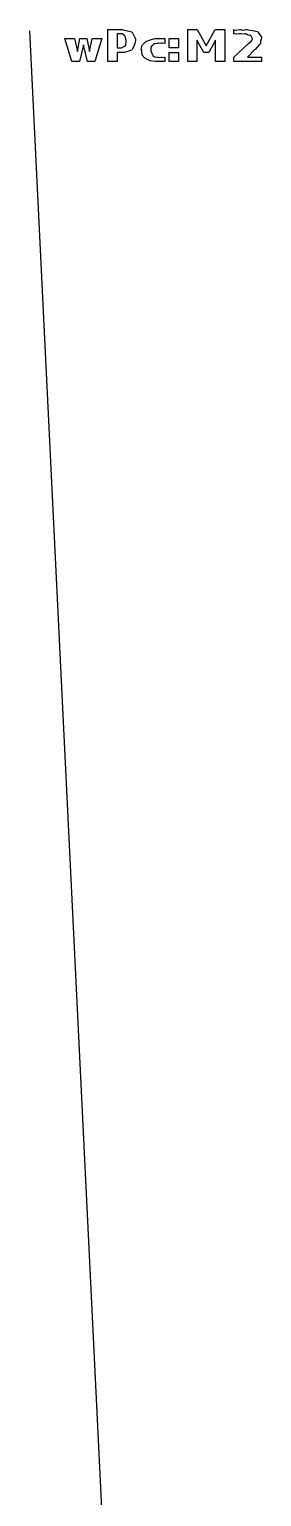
# Model space of a CAD drawing. Extents: x 0 to 25.1, y 0 to 22.3.
# Drawn here: x 0.014 to 0.605, y 9.869 to 13.616 of the extents above; entities that cross this region are included whole.
import ezdxf

# ---------------------------------------------------------------- set-up
doc = ezdxf.new("R2010")
doc.units = 0
doc.layers.get('0').update_dxf_attribs({"linetype": 'CONTINUOUS'})

msp = doc.modelspace()

# ---------------------------------------------------------------- linework, layer by layer
at = {"color": 0}
msp.add_line((0.0138, 13.6119), (0.6043, 1.5055), dxfattribs=at)
at = {"color": 9}
for p, q in [((0.2133, 13.6156), (0.2504, 13.6156)), ((0.2133, 13.5331), (0.2133, 13.6156)), ((0.237, 13.6038), (0.237, 13.5685)), ((0.2483, 13.6038), (0.237, 13.6038)), ((0.2504, 13.6038), (0.2483, 13.6038)), ((0.2504, 13.6156), (0.2525, 13.6145)), ((0.2568, 13.5992), (0.2504, 13.6038)), ((0.2525, 13.6145), (0.2639, 13.612)), ((0.2639, 13.612), (0.2739, 13.6093)), ((0.2739, 13.6093), (0.2754, 13.608)), ((0.2754, 13.608), (0.2765, 13.6063)), ((0.2765, 13.6063), (0.2841, 13.5913)), ((0.417, 13.6156), (0.4416, 13.6156)), ((0.417, 13.5331), (0.417, 13.6156)), ((0.4416, 13.6156), (0.4644, 13.5737)), ((0.4644, 13.5737), (0.4869, 13.6156)), ((0.4869, 13.6156), (0.5114, 13.6156)), ((0.5114, 13.6156), (0.5114, 13.5331)), ((0.5346, 13.6038), (0.5346, 13.6156)), ((0.5346, 13.6156), (0.5349, 13.6146)), ((0.5361, 13.6038), (0.5346, 13.6038)), ((0.5349, 13.6146), (0.5417, 13.6139)), ((0.541, 13.6037), (0.5361, 13.6038)), ((0.5481, 13.6038), (0.541, 13.6037)), ((0.5417, 13.6139), (0.5492, 13.6156)), ((0.5504, 13.6038), (0.5481, 13.6038)), ((0.5492, 13.6156), (0.5517, 13.6156)), ((0.5532, 13.6038), (0.5504, 13.6038)), ((0.5517, 13.6156), (0.553, 13.6145)), ((0.553, 13.6145), (0.5598, 13.6139)), ((0.5617, 13.6037), (0.5532, 13.6038)), ((0.5598, 13.6139), (0.5659, 13.6156)), ((0.5639, 13.6038), (0.5617, 13.6037)), ((0.5653, 13.6038), (0.5639, 13.6038)), ((0.5697, 13.6016), (0.5653, 13.6038)), ((0.5659, 13.6156), (0.568, 13.6156)), ((0.568, 13.6156), (0.5706, 13.6145)), ((0.5706, 13.6145), (0.5833, 13.6124)), ((0.5833, 13.6124), (0.5939, 13.6103)), ((0.5939, 13.6103), (0.5955, 13.6093)), ((0.5955, 13.6093), (0.5969, 13.6077)), ((0.5969, 13.6077), (0.6053, 13.596)), ((0.1042, 13.5921), (0.129, 13.5921)), ((0.1222, 13.5331), (0.1042, 13.5921)), ((0.129, 13.5921), (0.1361, 13.5589)), ((0.1361, 13.5589), (0.1424, 13.5921)), ((0.1515, 13.5763), (0.1413, 13.5331)), ((0.1424, 13.5921), (0.1604, 13.5921)), ((0.1619, 13.5331), (0.1515, 13.5763)), ((0.1604, 13.5921), (0.1669, 13.5591)), ((0.1669, 13.5591), (0.1739, 13.5921)), ((0.1739, 13.5921), (0.1986, 13.5921)), ((0.1986, 13.5921), (0.1808, 13.5331)), ((0.237, 13.5685), (0.2483, 13.5685)), ((0.2483, 13.5685), (0.2486, 13.568)), ((0.2486, 13.568), (0.2568, 13.5723)), ((0.2574, 13.5993), (0.2568, 13.5992)), ((0.2568, 13.5723), (0.2574, 13.573)), ((0.2579, 13.5985), (0.2574, 13.5993)), ((0.2574, 13.573), (0.2598, 13.5771)), ((0.2574, 13.573), (0.2574, 13.573)), ((0.2603, 13.5867), (0.2579, 13.5985)), ((0.2598, 13.5771), (0.2606, 13.584)), ((0.2606, 13.5863), (0.2603, 13.5867)), ((0.2606, 13.584), (0.2606, 13.5863)), ((0.2768, 13.5657), (0.2754, 13.5643)), ((0.2802, 13.5722), (0.2768, 13.5657)), ((0.283, 13.583), (0.2802, 13.5722)), ((0.2841, 13.5863), (0.283, 13.583)), ((0.2841, 13.5913), (0.2841, 13.5863)), ((0.2989, 13.5648), (0.3009, 13.5748)), ((0.2999, 13.5626), (0.2989, 13.5648)), ((0.3009, 13.5748), (0.3083, 13.583)), ((0.3083, 13.583), (0.3101, 13.5843)), ((0.3101, 13.5843), (0.3111, 13.5848)), ((0.3111, 13.5848), (0.3213, 13.589)), ((0.3213, 13.589), (0.3342, 13.5921)), ((0.3267, 13.5747), (0.3231, 13.5699)), ((0.3231, 13.5699), (0.3235, 13.5645)), ((0.3235, 13.5645), (0.3235, 13.5626)), ((0.3283, 13.5754), (0.3267, 13.5747)), ((0.329, 13.5762), (0.3283, 13.5754)), ((0.3325, 13.5783), (0.329, 13.5762)), ((0.3394, 13.5798), (0.3325, 13.5783)), ((0.3342, 13.5921), (0.3385, 13.5921)), ((0.3385, 13.5921), (0.3386, 13.5918)), ((0.3386, 13.5918), (0.3461, 13.5921)), ((0.3417, 13.5802), (0.3394, 13.5798)), ((0.3435, 13.5802), (0.3417, 13.5802)), ((0.349, 13.5798), (0.3435, 13.5802)), ((0.3461, 13.5921), (0.3487, 13.5921)), ((0.3487, 13.5921), (0.3491, 13.5918)), ((0.3502, 13.5802), (0.349, 13.5798)), ((0.3491, 13.5918), (0.3564, 13.5921)), ((0.3522, 13.5802), (0.3502, 13.5802)), ((0.358, 13.5798), (0.3522, 13.5802)), ((0.3564, 13.5921), (0.3589, 13.5921)), ((0.3589, 13.5802), (0.358, 13.5798)), ((0.3589, 13.5921), (0.3589, 13.5802)), ((0.3698, 13.5921), (0.3935, 13.5921)), ((0.3698, 13.5685), (0.3698, 13.5921)), ((0.3935, 13.5685), (0.3698, 13.5685)), ((0.3935, 13.5921), (0.3935, 13.5685)), ((0.4581, 13.5568), (0.4407, 13.5876)), ((0.4407, 13.5876), (0.4407, 13.5331)), ((0.4878, 13.5876), (0.4706, 13.5568)), ((0.4878, 13.5331), (0.4878, 13.5876)), ((0.5346, 13.5448), (0.5719, 13.5793)), ((0.5753, 13.6002), (0.5697, 13.6016)), ((0.5719, 13.5793), (0.5721, 13.5795)), ((0.5721, 13.5795), (0.579, 13.5851)), ((0.5769, 13.6006), (0.5753, 13.6002)), ((0.5777, 13.6), (0.5769, 13.6006)), ((0.5815, 13.5929), (0.5777, 13.6)), ((0.579, 13.5851), (0.5795, 13.5856)), ((0.5795, 13.5856), (0.5819, 13.5907)), ((0.5795, 13.5856), (0.5795, 13.5856)), ((0.5819, 13.5923), (0.5815, 13.5929)), ((0.5819, 13.5907), (0.5819, 13.5923)), ((0.6004, 13.5773), (0.5886, 13.5639)), ((0.6018, 13.5787), (0.6004, 13.5773)), ((0.6024, 13.5798), (0.6018, 13.5787)), ((0.6028, 13.585), (0.6024, 13.5798)), ((0.6042, 13.5907), (0.6028, 13.585)), ((0.6053, 13.5921), (0.6042, 13.5907)), ((0.6053, 13.596), (0.6053, 13.5921)), ((0.1413, 13.5331), (0.1222, 13.5331)), ((0.1808, 13.5331), (0.1619, 13.5331)), ((0.237, 13.5331), (0.2133, 13.5331)), ((0.2504, 13.5568), (0.237, 13.5568)), ((0.237, 13.5568), (0.237, 13.5331)), ((0.2562, 13.5568), (0.2504, 13.5568)), ((0.2735, 13.5628), (0.2562, 13.5568)), ((0.2754, 13.5643), (0.2735, 13.5628)), ((0.2999, 13.5593), (0.2999, 13.5626)), ((0.3014, 13.5493), (0.2999, 13.5593)), ((0.3077, 13.5416), (0.3014, 13.5493)), ((0.3101, 13.5409), (0.3077, 13.5416)), ((0.3118, 13.5396), (0.3101, 13.5409)), ((0.3212, 13.535), (0.3118, 13.5396)), ((0.3341, 13.5331), (0.3212, 13.535)), ((0.3235, 13.5626), (0.3229, 13.5611)), ((0.3229, 13.5611), (0.3275, 13.5504)), ((0.3275, 13.5504), (0.3283, 13.5496)), ((0.3283, 13.5496), (0.3281, 13.5489)), ((0.3281, 13.5489), (0.3325, 13.5457)), ((0.3325, 13.5457), (0.3394, 13.5448)), ((0.3385, 13.5331), (0.3341, 13.5331)), ((0.3404, 13.5331), (0.3385, 13.5331)), ((0.3394, 13.5448), (0.3417, 13.5448)), ((0.3461, 13.5331), (0.3404, 13.5331)), ((0.3417, 13.5448), (0.3417, 13.5447)), ((0.3417, 13.5447), (0.3449, 13.5433)), ((0.3449, 13.5433), (0.3493, 13.5448)), ((0.3487, 13.5331), (0.3461, 13.5331)), ((0.3506, 13.5331), (0.3487, 13.5331)), ((0.3493, 13.5448), (0.3509, 13.5448)), ((0.3563, 13.5331), (0.3506, 13.5331)), ((0.3509, 13.5448), (0.3509, 13.5444)), ((0.3509, 13.5444), (0.3541, 13.5433)), ((0.3541, 13.5433), (0.3577, 13.5448)), ((0.3589, 13.5331), (0.3563, 13.5331)), ((0.3577, 13.5448), (0.3589, 13.5448)), ((0.3589, 13.5448), (0.3589, 13.5331)), ((0.3698, 13.5568), (0.3935, 13.5568)), ((0.3698, 13.5331), (0.3698, 13.5568)), ((0.3935, 13.5331), (0.3698, 13.5331)), ((0.3935, 13.5568), (0.3935, 13.5331)), ((0.4407, 13.5331), (0.417, 13.5331)), ((0.4706, 13.5568), (0.4581, 13.5568)), ((0.5114, 13.5331), (0.4878, 13.5331)), ((0.5346, 13.5331), (0.5346, 13.5448)), ((0.6053, 13.5331), (0.5346, 13.5331)), ((0.5866, 13.5622), (0.5693, 13.5448)), ((0.5693, 13.5448), (0.6053, 13.5448)), ((0.5886, 13.5639), (0.5866, 13.5622)), ((0.6053, 13.5448), (0.6053, 13.5331))]:
    msp.add_line(p, q, dxfattribs=at)

doc.saveas('drawing.dxf')
